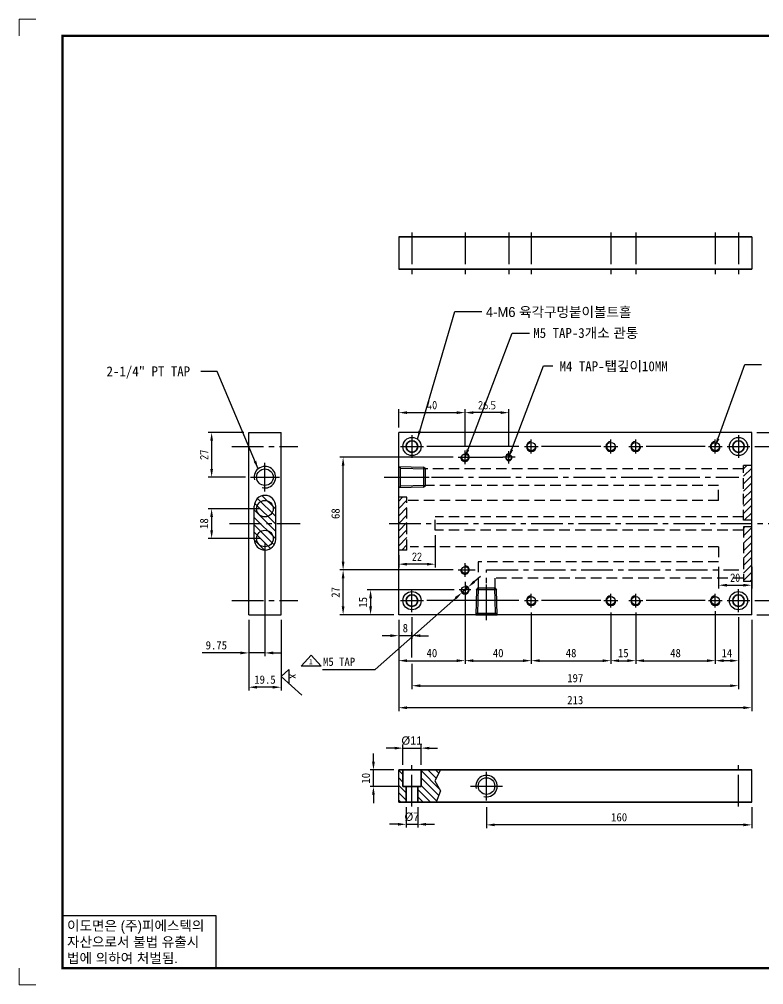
# Model space of a CAD drawing. Header units: millimetres. Extents: x 24815 to 36799, y -9299 to 5469.
# Drawn here: x 25903 to 26352, y -3979 to -3396 of the extents above; entities that cross this region are included whole.
import ezdxf
from ezdxf.enums import TextEntityAlignment as Align

# ---------------------------------------------------------------- set-up
doc = ezdxf.new("R2010")
doc.units = ezdxf.units.MM
for name, pattern in [('CENTER', [50.8, 31.75, -6.35, 6.35, -6.35]), ('CENTER2', [28.575, 19.05, -3.175, 3.175, -3.175]), ('CENTERX2', [101.6, 63.5, -12.7, 12.7, -12.7]), ('HIDDENX2', [19.05, 12.7, -6.35])]:
    doc.linetypes.add(name, pattern=pattern)
for name, color, linetype in [('CENTER', 1, 'CENTER'), ('CL', 1, 'CENTER'), ('FL', 3, 'Continuous'), ('FORMAT-1', 7, 'Continuous')]:
    doc.layers.add(name, color=color, linetype=linetype)
doc.styles.add('h1', font='')
doc.styles.add('HAN', font='')
doc.styles.get("Standard").update_dxf_attribs({"font": 'ISOCP.SHX', "bigfont": 'WHGTXT.SHX'})
doc.styles.get('h1').set_extended_font_data('New Gulim')
doc.styles.get('HAN').set_extended_font_data('GulimChe')
doc.dimstyles.new('PSTEK-2', dxfattribs={"dimtxt": 5, "dimasz": 5, "dimexe": 2, "dimexo": 3, "dimgap": 2, "dimtad": 1, "dimtoh": 1, "dimrnd": 0.05, "dimdsep": 46, "dimtxsty": 'Standard', "dimcen": 0, "dimclrt": 3, "dimadec": 1, "dimazin": 2, "dimtfac": 1, "dimtmove": 0, "dimatfit": 3, "dimfxl": 0, "dimtolj": 1, "dimtzin": 0, "dimarcsym": 0})

# ---------------------------------------------------------------- blocks, each defined once
blk = doc.blocks.new('t3')
for p, q in [((0, 15.88), (46.25, 15.88)), ((0, 15.88), (0, 0)), ((46.25, 15.88), (46.25, 0)), ((0, 0), (46.25, 0))]:
    blk.add_line(p, q)
at = {"color": 1, "style": 'h1'}
for s, p in [('이도면은 (주)피에스텍의', (1.4, 11.29)), ('자산으로서 불법 유출시', (1.4, 6.41)), ('법에 의하여 처벌됨.', (1.4, 1.52))]:
    blk.add_text(s, height=3, dxfattribs=at).set_placement(p)
blk = doc.blocks.new('format-3')
at = {"color": 3, "lineweight": 9}
for p, q in [((0, 286.3), (0, 291.3)), ((5, 291.3), (0, 291.3)), ((0, 5), (0, 0)), ((5, 0), (0, 0))]:
    blk.add_line(p, q, dxfattribs=at)
at = {"layer": 'FORMAT-1', "const_width": 0.7}
blk.add_lwpolyline([(13, 5), (13, 286.3), (414.5, 286.3), (414.5, 5)], close=True, dxfattribs=at)
blk.add_blockref('t3', (13, 5))
at = {"style": 'HAN'}
for tag, height, p in [('MODEL-NAME', 3, (386.1, 31.53)), ('SCALE', 2.7, (320.81, 26.29)), ('PART-NAME', 3, (386.1, 26.29)), ('DRA-BY', 3, (260.72, 19.44)), ('CH-BY', 3, (277.21, 19.44)), ('APP-BY', 3, (293.7, 19.44)), ('PART-NO', 3, (386.1, 21.01)), ('CH-DATE', 2.5, (277.21, 7.47)), ('관련업체', 3, (333.52, 9.26)), ('DRA-DATE', 2.5, (260.72, 7.47)), ('APP-DATE', 2.5, (293.7, 7.47))]:
    blk.add_attdef(tag, text='', height=height, dxfattribs=at).set_placement(p, align=Align.MIDDLE_CENTER)
blk = doc.blocks.new('345HB45B656')
for p, q in [((10356.66, 3606.27), (10371.66, 3606.77)), ((10370.66, 3606.71), (10370.66, 3593.84)), ((10371.66, 3606.77), (10371.66, 3593.77)), ((10356.66, 3606.27), (10355.44, 3605.24)), ((10355.44, 3605.24), (10355.44, 3595.27)), ((10356.66, 3594.27), (10356.66, 3606.27)), ((10355.44, 3595.27), (10356.66, 3594.27)), ((10371.66, 3593.77), (10356.66, 3594.27))]:
    blk.add_line(p, q)
at = {"color": 3}
for p, q in [((10371.66, 3606.77), (10370.66, 3605.71)), ((10355.44, 3605.24), (10370.66, 3605.71)), ((10370.66, 3594.84), (10355.44, 3595.31)), ((10370.66, 3594.84), (10371.66, 3593.77))]:
    blk.add_line(p, q, dxfattribs=at)
at = {"color": 1, "linetype": 'CENTER', "ltscale": 3}
blk.add_line((10374.84, 3600.27), (10353.37, 3600.27), dxfattribs=at)
blk = doc.blocks.new('*D638')
at = {"color": 0, "lineweight": -2}
for p, q in [((26136.1, -3871.68), (26136.1, -3883.99)), ((26143.1, -3871.68), (26143.1, -3883.99)), ((26131.1, -3881.99), (26126.1, -3881.99)), ((26136.1, -3881.99), (26143.1, -3881.99)), ((26148.1, -3881.99), (26153.1, -3881.99))]:
    blk.add_line(p, q, dxfattribs=at)
at = {"color": 0}
for points in [[(26131.1, -3881.15), (26131.1, -3882.82), (26136.1, -3881.99)], [(26148.1, -3881.15), (26148.1, -3882.82), (26143.1, -3881.99)]]:
    blk.add_solid(points, dxfattribs=at)
at = {"layer": 'Defpoints', "color": 0}
for p in [(26136.1, -3868.68), (26143.1, -3868.68), (26143.1, -3881.99)]:
    blk.add_point(p, dxfattribs=at)
at = {"color": 3, "insert": (26139.6, -3877.49), "char_height": 5, "attachment_point": 5, "style": 'HAN'}
blk.add_mtext('\\A1;{\\f??|b0|i0|c0|p49;%%C7}', dxfattribs=at)
blk = doc.blocks.new('*D665')
at = {"color": 0, "lineweight": -2}
for p, q in [((26116.36, -3844.18), (26116.36, -3839.18)), ((26128.59, -3849.18), (26114.36, -3849.18)), ((26116.36, -3859.18), (26116.36, -3849.18)), ((26131.11, -3859.18), (26114.36, -3859.18)), ((26116.36, -3864.18), (26116.36, -3869.18))]:
    blk.add_line(p, q, dxfattribs=at)
at = {"color": 0}
for points in [[(26115.52, -3844.18), (26117.19, -3844.18), (26116.36, -3849.18)], [(26115.52, -3864.18), (26117.19, -3864.18), (26116.36, -3859.18)]]:
    blk.add_solid(points, dxfattribs=at)
at = {"layer": 'Defpoints', "color": 0}
for p in [(26116.36, -3849.18), (26131.59, -3849.18), (26134.11, -3859.18)]:
    blk.add_point(p, dxfattribs=at)
at = {"color": 3, "insert": (26111.79, -3854.18), "char_height": 5, "attachment_point": 5, "rotation": 90, "style": 'HAN'}
blk.add_mtext('\\A1;10', dxfattribs=at)
blk = doc.blocks.new('*D639')
at = {"color": 0, "lineweight": -2}
for p, q in [((26129.1, -3836.02), (26124.1, -3836.02)), ((26134.1, -3846.18), (26134.1, -3834.02)), ((26134.1, -3836.02), (26145.1, -3836.02)), ((26145.1, -3846.18), (26145.1, -3834.02)), ((26150.1, -3836.02), (26155.1, -3836.02))]:
    blk.add_line(p, q, dxfattribs=at)
at = {"color": 0}
for points in [[(26129.1, -3835.18), (26129.1, -3836.85), (26134.1, -3836.02)], [(26150.1, -3835.18), (26150.1, -3836.85), (26145.1, -3836.02)]]:
    blk.add_solid(points, dxfattribs=at)
at = {"layer": 'Defpoints', "color": 0}
for p in [(26145.1, -3836.02), (26134.1, -3849.18), (26145.1, -3849.18)]:
    blk.add_point(p, dxfattribs=at)
at = {"color": 3, "insert": (26139.6, -3831.52), "char_height": 5, "attachment_point": 5, "style": 'HAN'}
blk.add_mtext('\\A1;{\\f??|b0|i0|c0|p49;%%C11}', dxfattribs=at)
blk = doc.blocks.new('*D666')
at = {"color": 0, "lineweight": -2}
for p, q in [((26184.59, -3871.68), (26184.59, -3884.32)), ((26344.59, -3871.68), (26344.59, -3884.32)), ((26339.59, -3882.32), (26189.59, -3882.32))]:
    blk.add_line(p, q, dxfattribs=at)
at = {"color": 0}
for points in [[(26189.59, -3881.48), (26189.59, -3883.15), (26184.59, -3882.32)], [(26339.59, -3881.48), (26339.59, -3883.15), (26344.59, -3882.32)]]:
    blk.add_solid(points, dxfattribs=at)
at = {"layer": 'Defpoints', "color": 0}
for p in [(26184.59, -3868.68), (26344.59, -3868.68), (26184.59, -3882.32)]:
    blk.add_point(p, dxfattribs=at)
at = {"color": 3, "insert": (26264.59, -3877.75), "char_height": 5, "attachment_point": 5, "style": 'HAN'}
blk.add_mtext('\\A1;160', dxfattribs=at)
blk = doc.blocks.new('*D640')
at = {"color": 0, "lineweight": -2}
for p, q in [((26171.61, -3747.7), (26171.61, -3785.23)), ((26211.6, -3754.2), (26211.6, -3785.23)), ((26176.61, -3783.23), (26206.6, -3783.23))]:
    blk.add_line(p, q, dxfattribs=at)
at = {"color": 0}
for points in [[(26176.61, -3782.4), (26176.61, -3784.07), (26171.61, -3783.23)], [(26206.6, -3782.4), (26206.6, -3784.07), (26211.6, -3783.23)]]:
    blk.add_solid(points, dxfattribs=at)
at = {"layer": 'Defpoints', "color": 0}
for p in [(26171.61, -3744.7), (26211.6, -3751.2), (26211.6, -3783.23)]:
    blk.add_point(p, dxfattribs=at)
at = {"color": 3, "insert": (26191.61, -3778.67), "char_height": 5, "attachment_point": 5, "style": 'HAN'}
blk.add_mtext('\\A1;40', dxfattribs=at)
blk = doc.blocks.new('*D641')
at = {"color": 0, "lineweight": -2}
for p, q in [((26131.6, -3758.51), (26131.6, -3813.62)), ((26344.6, -3758.51), (26344.6, -3813.62)), ((26339.6, -3811.62), (26136.6, -3811.62))]:
    blk.add_line(p, q, dxfattribs=at)
at = {"color": 0}
for points in [[(26136.6, -3810.78), (26136.6, -3812.45), (26131.6, -3811.62)], [(26339.6, -3810.78), (26339.6, -3812.45), (26344.6, -3811.62)]]:
    blk.add_solid(points, dxfattribs=at)
at = {"layer": 'Defpoints', "color": 0}
for p in [(26131.6, -3755.51), (26344.6, -3755.51), (26131.6, -3811.62)]:
    blk.add_point(p, dxfattribs=at)
at = {"color": 3, "insert": (26238.11, -3807.05), "char_height": 5, "attachment_point": 5, "style": 'HAN'}
blk.add_mtext('\\A1;213', dxfattribs=at)
blk = doc.blocks.new('*D642')
at = {"color": 0, "lineweight": -2}
for p, q in [((26171.61, -3735.7), (26171.61, -3785.23)), ((26131.6, -3758.51), (26131.6, -3785.23)), ((26136.6, -3783.23), (26166.61, -3783.23))]:
    blk.add_line(p, q, dxfattribs=at)
at = {"color": 0}
for points in [[(26136.6, -3782.4), (26136.6, -3784.07), (26131.6, -3783.23)], [(26166.61, -3782.4), (26166.61, -3784.07), (26171.61, -3783.23)]]:
    blk.add_solid(points, dxfattribs=at)
at = {"layer": 'Defpoints', "color": 0}
for p in [(26171.61, -3732.7), (26131.6, -3755.51), (26171.61, -3783.23)]:
    blk.add_point(p, dxfattribs=at)
at = {"color": 3, "insert": (26151.61, -3778.67), "char_height": 5, "attachment_point": 5, "style": 'HAN'}
blk.add_mtext('\\A1;40', dxfattribs=at)
blk = doc.blocks.new('*D643')
at = {"color": 0, "lineweight": -2}
for p, q in [((26139.6, -3756.88), (26139.6, -3770.14)), ((26131.6, -3758.51), (26131.6, -3770.14)), ((26126.6, -3768.14), (26121.6, -3768.14)), ((26139.6, -3768.14), (26131.6, -3768.14)), ((26144.6, -3768.14), (26149.6, -3768.14))]:
    blk.add_line(p, q, dxfattribs=at)
at = {"color": 0}
for points in [[(26126.6, -3767.31), (26126.6, -3768.98), (26131.6, -3768.14)], [(26144.6, -3767.31), (26144.6, -3768.98), (26139.6, -3768.14)]]:
    blk.add_solid(points, dxfattribs=at)
at = {"layer": 'Defpoints', "color": 0}
for p in [(26131.6, -3755.51), (26139.6, -3753.88), (26131.6, -3768.14)]:
    blk.add_point(p, dxfattribs=at)
at = {"color": 3, "insert": (26135.6, -3763.59), "char_height": 5, "attachment_point": 5, "style": 'HAN'}
blk.add_mtext('\\A1;8', dxfattribs=at)
blk = doc.blocks.new('*D644')
at = {"color": 0, "lineweight": -2}
for p, q in [((26259.6, -3754.2), (26259.6, -3785.23)), ((26274.6, -3754.2), (26274.6, -3785.23)), ((26264.6, -3783.23), (26269.6, -3783.23))]:
    blk.add_line(p, q, dxfattribs=at)
at = {"color": 0}
for points in [[(26264.6, -3782.4), (26264.6, -3784.07), (26259.6, -3783.23)], [(26269.6, -3782.4), (26269.6, -3784.07), (26274.6, -3783.23)]]:
    blk.add_solid(points, dxfattribs=at)
at = {"layer": 'Defpoints', "color": 0}
for p in [(26259.6, -3751.2), (26274.6, -3751.2), (26274.6, -3783.23)]:
    blk.add_point(p, dxfattribs=at)
at = {"color": 3, "insert": (26267.1, -3778.67), "char_height": 5, "attachment_point": 5, "style": 'HAN'}
blk.add_mtext('\\A1;15', dxfattribs=at)
blk = doc.blocks.new('*D645')
at = {"color": 0, "lineweight": -2}
for p, q in [((26274.6, -3754.2), (26274.6, -3785.23)), ((26322.6, -3753.26), (26322.6, -3785.23)), ((26279.6, -3783.23), (26317.6, -3783.23))]:
    blk.add_line(p, q, dxfattribs=at)
at = {"color": 0}
for points in [[(26279.6, -3782.4), (26279.6, -3784.07), (26274.6, -3783.23)], [(26317.6, -3782.4), (26317.6, -3784.07), (26322.6, -3783.23)]]:
    blk.add_solid(points, dxfattribs=at)
at = {"layer": 'Defpoints', "color": 0}
for p in [(26274.6, -3751.2), (26322.6, -3750.26), (26322.6, -3783.23)]:
    blk.add_point(p, dxfattribs=at)
at = {"color": 3, "insert": (26298.6, -3778.67), "char_height": 5, "attachment_point": 5, "style": 'HAN'}
blk.add_mtext('\\A1;48', dxfattribs=at)
blk = doc.blocks.new('*D646')
at = {"color": 0, "lineweight": -2}
for p, q in [((26211.6, -3754.2), (26211.6, -3785.23)), ((26259.6, -3754.2), (26259.6, -3785.23)), ((26216.6, -3783.23), (26254.6, -3783.23))]:
    blk.add_line(p, q, dxfattribs=at)
at = {"color": 0}
for points in [[(26216.6, -3782.4), (26216.6, -3784.07), (26211.6, -3783.23)], [(26254.6, -3782.4), (26254.6, -3784.07), (26259.6, -3783.23)]]:
    blk.add_solid(points, dxfattribs=at)
at = {"layer": 'Defpoints', "color": 0}
for p in [(26211.6, -3751.2), (26259.6, -3751.2), (26259.6, -3783.23)]:
    blk.add_point(p, dxfattribs=at)
at = {"color": 3, "insert": (26235.6, -3778.67), "char_height": 5, "attachment_point": 5, "style": 'HAN'}
blk.add_mtext('\\A1;48', dxfattribs=at)
blk = doc.blocks.new('*D647')
at = {"color": 0, "lineweight": -2}
for p, q in [((26322.6, -3753.26), (26322.6, -3785.23)), ((26336.6, -3756.88), (26336.6, -3785.23)), ((26331.6, -3783.23), (26327.6, -3783.23))]:
    blk.add_line(p, q, dxfattribs=at)
at = {"color": 0}
for points in [[(26327.6, -3782.4), (26327.6, -3784.07), (26322.6, -3783.23)], [(26331.6, -3782.4), (26331.6, -3784.07), (26336.6, -3783.23)]]:
    blk.add_solid(points, dxfattribs=at)
at = {"layer": 'Defpoints', "color": 0}
for p in [(26322.6, -3750.26), (26336.6, -3753.88), (26322.6, -3783.23)]:
    blk.add_point(p, dxfattribs=at)
at = {"color": 3, "insert": (26329.6, -3778.67), "char_height": 5, "attachment_point": 5, "style": 'HAN'}
blk.add_mtext('\\A1;14', dxfattribs=at)
blk = doc.blocks.new('*D667')
at = {"color": 0, "lineweight": -2}
for p, q in [((26164.42, -3728.51), (26096.05, -3728.51)), ((26098.05, -3750.51), (26098.05, -3733.51)), ((26128.6, -3755.51), (26096.05, -3755.51))]:
    blk.add_line(p, q, dxfattribs=at)
at = {"color": 0}
for points in [[(26097.22, -3733.51), (26098.88, -3733.51), (26098.05, -3728.51)], [(26097.22, -3750.51), (26098.88, -3750.51), (26098.05, -3755.51)]]:
    blk.add_solid(points, dxfattribs=at)
at = {"layer": 'Defpoints', "color": 0}
for p in [(26098.05, -3728.51), (26167.42, -3728.51), (26131.6, -3755.51)]:
    blk.add_point(p, dxfattribs=at)
at = {"color": 3, "insert": (26093.49, -3742.01), "char_height": 5, "attachment_point": 5, "rotation": 90, "style": 'HAN'}
blk.add_mtext('\\A1;27', dxfattribs=at)
blk = doc.blocks.new('*D668')
at = {"color": 0, "lineweight": -2}
for p, q in [((26164.42, -3660.51), (26096.06, -3660.51)), ((26098.06, -3723.51), (26098.06, -3665.51)), ((26164.42, -3728.51), (26096.06, -3728.51))]:
    blk.add_line(p, q, dxfattribs=at)
at = {"color": 0}
for points in [[(26097.22, -3665.51), (26098.89, -3665.51), (26098.06, -3660.51)], [(26097.22, -3723.51), (26098.89, -3723.51), (26098.06, -3728.51)]]:
    blk.add_solid(points, dxfattribs=at)
at = {"layer": 'Defpoints', "color": 0}
for p in [(26098.06, -3660.51), (26167.42, -3660.51), (26167.42, -3728.51)]:
    blk.add_point(p, dxfattribs=at)
at = {"color": 3, "insert": (26093.5, -3694.51), "char_height": 5, "attachment_point": 5, "rotation": 90, "style": 'HAN'}
blk.add_mtext('\\A1;68', dxfattribs=at)
blk = doc.blocks.new('*D648')
at = {"color": 0, "lineweight": -2}
for p, q in [((26346.47, -3654.01), (26369.39, -3654.01)), ((26367.39, -3742.01), (26367.39, -3659.01)), ((26346.47, -3747.01), (26369.39, -3747.01))]:
    blk.add_line(p, q, dxfattribs=at)
at = {"color": 0}
for points in [[(26366.56, -3659.01), (26368.23, -3659.01), (26367.39, -3654.01)], [(26366.56, -3742.01), (26368.23, -3742.01), (26367.39, -3747.01)]]:
    blk.add_solid(points, dxfattribs=at)
at = {"layer": 'Defpoints', "color": 0}
for p in [(26343.47, -3654.01), (26367.39, -3654.01), (26343.47, -3747.01)]:
    blk.add_point(p, dxfattribs=at)
at = {"color": 3, "insert": (26362.84, -3700.51), "char_height": 5, "attachment_point": 5, "rotation": 90, "style": 'HAN'}
blk.add_mtext('\\A1;93', dxfattribs=at)
blk = doc.blocks.new('*D649')
at = {"color": 0, "lineweight": -2}
for p, q in [((26347.6, -3645.51), (26385.36, -3645.51)), ((26383.36, -3750.51), (26383.36, -3650.51)), ((26347.6, -3755.51), (26385.36, -3755.51))]:
    blk.add_line(p, q, dxfattribs=at)
at = {"color": 0}
for points in [[(26382.52, -3650.51), (26384.19, -3650.51), (26383.36, -3645.51)], [(26382.52, -3750.51), (26384.19, -3750.51), (26383.36, -3755.51)]]:
    blk.add_solid(points, dxfattribs=at)
at = {"layer": 'Defpoints', "color": 0}
for p in [(26344.6, -3645.51), (26383.36, -3645.51), (26344.6, -3755.51)]:
    blk.add_point(p, dxfattribs=at)
at = {"color": 3, "insert": (26378.79, -3700.51), "char_height": 5, "attachment_point": 5, "rotation": 90, "style": 'HAN'}
blk.add_mtext('\\A1;110', dxfattribs=at)
blk = doc.blocks.new('*D650')
at = {"color": 0, "lineweight": -2}
for p, q in [((26047.9, -3691.51), (26016.73, -3691.51)), ((26018.73, -3696.51), (26018.73, -3704.51)), ((26047.9, -3709.51), (26016.73, -3709.51))]:
    blk.add_line(p, q, dxfattribs=at)
at = {"color": 0}
for points in [[(26017.9, -3696.51), (26019.56, -3696.51), (26018.73, -3691.51)], [(26017.9, -3704.51), (26019.56, -3704.51), (26018.73, -3709.51)]]:
    blk.add_solid(points, dxfattribs=at)
at = {"layer": 'Defpoints', "color": 0}
for p in [(26050.9, -3691.51), (26018.73, -3709.51), (26050.9, -3709.51)]:
    blk.add_point(p, dxfattribs=at)
at = {"color": 3, "insert": (26014.16, -3700.51), "char_height": 5, "attachment_point": 5, "rotation": 90, "style": 'HAN'}
blk.add_mtext('\\A1;18', dxfattribs=at)
blk = doc.blocks.new('*D651')
at = {"color": 0, "lineweight": -2}
for p, q in [((26041.15, -3758.51), (26041.15, -3801.25)), ((26060.65, -3758.51), (26060.65, -3801.25)), ((26055.65, -3799.25), (26046.15, -3799.25))]:
    blk.add_line(p, q, dxfattribs=at)
at = {"color": 0}
for points in [[(26046.15, -3798.42), (26046.15, -3800.09), (26041.15, -3799.25)], [(26055.65, -3798.42), (26055.65, -3800.09), (26060.65, -3799.25)]]:
    blk.add_solid(points, dxfattribs=at)
at = {"layer": 'Defpoints', "color": 0}
for p in [(26041.15, -3755.51), (26060.65, -3755.51), (26041.15, -3799.25)]:
    blk.add_point(p, dxfattribs=at)
at = {"color": 3, "insert": (26050.9, -3794.69), "char_height": 5, "attachment_point": 5, "style": 'HAN'}
blk.add_mtext('\\A1;19.5', dxfattribs=at)
blk = doc.blocks.new('*D652')
at = {"color": 0, "lineweight": -2}
for p, q in [((26050.9, -3712.51), (26050.9, -3780.55)), ((26041.15, -3758.51), (26041.15, -3780.55)), ((26036.15, -3778.55), (26012.99, -3778.55)), ((26050.9, -3778.55), (26041.15, -3778.55)), ((26055.9, -3778.55), (26060.9, -3778.55))]:
    blk.add_line(p, q, dxfattribs=at)
at = {"color": 0}
for points in [[(26036.15, -3777.72), (26036.15, -3779.38), (26041.15, -3778.55)], [(26055.9, -3777.72), (26055.9, -3779.38), (26050.9, -3778.55)]]:
    blk.add_solid(points, dxfattribs=at)
at = {"layer": 'Defpoints', "color": 0}
for p in [(26050.9, -3709.51), (26041.15, -3755.51), (26041.15, -3778.55)]:
    blk.add_point(p, dxfattribs=at)
at = {"color": 3, "insert": (26021.57, -3773.99), "char_height": 5, "attachment_point": 5, "style": 'HAN'}
blk.add_mtext('\\A1;9.75', dxfattribs=at)
blk = doc.blocks.new('*D669')
at = {"color": 0, "lineweight": -2}
for p, q in [((26038.15, -3645.51), (26016.73, -3645.51)), ((26018.73, -3650.51), (26018.73, -3667.51)), ((26039.2, -3672.51), (26016.73, -3672.51))]:
    blk.add_line(p, q, dxfattribs=at)
at = {"color": 0}
for points in [[(26017.9, -3650.51), (26019.56, -3650.51), (26018.73, -3645.51)], [(26017.9, -3667.51), (26019.56, -3667.51), (26018.73, -3672.51)]]:
    blk.add_solid(points, dxfattribs=at)
at = {"layer": 'Defpoints', "color": 0}
for p in [(26041.15, -3645.51), (26018.73, -3672.51), (26042.2, -3672.51)]:
    blk.add_point(p, dxfattribs=at)
at = {"color": 3, "insert": (26014.23, -3659.01), "char_height": 5, "attachment_point": 5, "rotation": 90}
blk.add_mtext('\\A1;27', dxfattribs=at)
blk = doc.blocks.new('*D670')
at = {"color": 0, "lineweight": -2}
for p, q in [((26131.6, -3642.51), (26131.6, -3631.54)), ((26136.6, -3633.54), (26166.61, -3633.54)), ((26171.61, -3653.32), (26171.61, -3631.54))]:
    blk.add_line(p, q, dxfattribs=at)
at = {"color": 0}
for points in [[(26136.6, -3632.71), (26136.6, -3634.38), (26131.6, -3633.54)], [(26166.61, -3632.71), (26166.61, -3634.38), (26171.61, -3633.54)]]:
    blk.add_solid(points, dxfattribs=at)
at = {"layer": 'Defpoints', "color": 0}
for p in [(26171.61, -3633.54), (26131.6, -3645.51), (26171.61, -3656.32)]:
    blk.add_point(p, dxfattribs=at)
at = {"color": 3, "insert": (26151.61, -3629.04), "char_height": 5, "attachment_point": 5}
blk.add_mtext('\\A1;40', dxfattribs=at)
blk = doc.blocks.new('*D671')
at = {"color": 0, "lineweight": -2}
for p, q in [((26153.6, -3707.51), (26153.6, -3727)), ((26131.6, -3719.51), (26131.6, -3727)), ((26148.6, -3725), (26136.6, -3725))]:
    blk.add_line(p, q, dxfattribs=at)
at = {"color": 0}
for points in [[(26136.6, -3724.17), (26136.6, -3725.84), (26131.6, -3725)], [(26148.6, -3724.17), (26148.6, -3725.84), (26153.6, -3725)]]:
    blk.add_solid(points, dxfattribs=at)
at = {"layer": 'Defpoints', "color": 0}
for p in [(26153.6, -3704.51), (26131.6, -3716.51), (26131.6, -3725)]:
    blk.add_point(p, dxfattribs=at)
at = {"color": 3, "insert": (26142.6, -3720.5), "char_height": 5, "attachment_point": 5}
blk.add_mtext('\\A1;22', dxfattribs=at)
blk = doc.blocks.new('*D672')
at = {"color": 0, "lineweight": -2}
for p, q in [((26324.6, -3726.51), (26324.6, -3739.69)), ((26344.6, -3726.51), (26344.6, -3739.69)), ((26329.6, -3737.69), (26339.6, -3737.69))]:
    blk.add_line(p, q, dxfattribs=at)
at = {"color": 0}
for points in [[(26329.6, -3736.86), (26329.6, -3738.52), (26324.6, -3737.69)], [(26339.6, -3736.86), (26339.6, -3738.52), (26344.6, -3737.69)]]:
    blk.add_solid(points, dxfattribs=at)
at = {"layer": 'Defpoints', "color": 0}
for p in [(26324.6, -3723.51), (26344.6, -3723.51), (26344.6, -3737.69)]:
    blk.add_point(p, dxfattribs=at)
at = {"color": 3, "insert": (26334.6, -3733.19), "char_height": 5, "attachment_point": 5}
blk.add_mtext('\\A1;20', dxfattribs=at)
blk = doc.blocks.new('*D662')
at = {"color": 0, "lineweight": -2}
for p, q in [((26165.11, -3740.51), (26112.63, -3740.51)), ((26114.63, -3745.51), (26114.63, -3750.51)), ((26128.6, -3755.51), (26112.63, -3755.51))]:
    blk.add_line(p, q, dxfattribs=at)
at = {"color": 0}
for points in [[(26113.8, -3745.51), (26115.46, -3745.51), (26114.63, -3740.51)], [(26113.8, -3750.51), (26115.46, -3750.51), (26114.63, -3755.51)]]:
    blk.add_solid(points, dxfattribs=at)
at = {"layer": 'Defpoints', "color": 0}
for p in [(26168.11, -3740.51), (26114.63, -3755.51), (26131.6, -3755.51)]:
    blk.add_point(p, dxfattribs=at)
at = {"color": 3, "insert": (26110.06, -3748.01), "char_height": 5, "attachment_point": 5, "rotation": 90, "style": 'HAN'}
blk.add_mtext('\\A1;15', dxfattribs=at)
blk = doc.blocks.new('*D663')
at = {"color": 0, "lineweight": -2}
for p, q in [((26171.61, -3653.32), (26171.61, -3631.54)), ((26193.1, -3633.54), (26176.61, -3633.54)), ((26198.1, -3653.85), (26198.1, -3631.54))]:
    blk.add_line(p, q, dxfattribs=at)
at = {"color": 0}
for points in [[(26176.61, -3632.71), (26176.61, -3634.38), (26171.61, -3633.54)], [(26193.1, -3632.71), (26193.1, -3634.38), (26198.1, -3633.54)]]:
    blk.add_solid(points, dxfattribs=at)
at = {"layer": 'Defpoints', "color": 0}
for p in [(26171.61, -3633.54), (26171.61, -3656.32), (26198.1, -3656.85)]:
    blk.add_point(p, dxfattribs=at)
at = {"color": 3, "insert": (26184.86, -3629.04), "char_height": 5, "attachment_point": 5}
blk.add_mtext('\\A1;26.5', dxfattribs=at)
blk = doc.blocks.new('*D664')
at = {"color": 0, "lineweight": -2}
for p, q in [((26177.22, -3735.54), (26180.96, -3732.22)), ((26173.48, -3738.85), (26169.74, -3742.17)), ((26117.45, -3788.48), (26165.99, -3745.48)), ((26085.65, -3788.48), (26117.45, -3788.48))]:
    blk.add_line(p, q, dxfattribs=at)
at = {"color": 0}
for points in [[(26176.67, -3734.91), (26177.77, -3736.16), (26173.48, -3738.85)], [(26165.44, -3744.86), (26166.54, -3746.11), (26169.74, -3742.17)]]:
    blk.add_solid(points, dxfattribs=at)
at = {"layer": 'Defpoints', "color": 0}
for p in [(26173.48, -3738.85), (26169.74, -3742.17)]:
    blk.add_point(p, dxfattribs=at)
at = {"color": 3, "insert": (26095.62, -3783.91), "char_height": 5, "attachment_point": 5, "style": 'HAN'}
blk.add_mtext('\\A1;M5 TAP', dxfattribs=at)

msp = doc.modelspace()

# ---------------------------------------------------------------- hatches: boundary and pattern name
h = msp.add_hatch()
h.set_pattern_fill('ANSI31', color=256, style=0)
h.set_pattern_definition([(225, (35594.2993, -609.1574), (2.245064, -2.245064), [])])
h.paths.add_polyline_path([(26344.589, -3735.51), (26339.589, -3735.51), (26339.589, -3702.51), (26344.589, -3702.51)])
h.paths.add_polyline_path([(26339.589, -3665.51), (26344.589, -3665.51), (26344.589, -3698.51), (26339.589, -3698.51)])
h.paths.add_polyline_path([(26131.604, -3700.51), (26136.604, -3700.51), (26136.604, -3716.51), (26131.604, -3716.51)])
h.paths.add_polyline_path([(26136.604, -3700.51), (26131.604, -3700.51), (26131.604, -3684.51), (26136.604, -3684.51)])
h = msp.add_hatch()
h.set_pattern_fill('ANSI31', color=256, style=0)
h.set_pattern_definition([(315, (16392.1964, -609.1574), (-2.245064, -2.245064), [])])
h.paths.add_polyline_path([(26057.396, -3700.51), (26057.396, -3710.01, -1), (26044.396, -3710.01), (26044.396, -3700.51)])
h.paths.add_polyline_path([(26045.896, -3709.51, 1), (26055.896, -3709.51, 1)], flags=0)
h.paths.add_polyline_path([(26045.896, -3709.51, -1), (26055.896, -3709.51, -1)], flags=16)
h.paths.add_polyline_path([(26044.396, -3700.51), (26044.396, -3690.01, -1), (26057.396, -3690.01), (26057.396, -3700.51)])
h.paths.add_polyline_path([(26055.896, -3691.51, 1), (26045.896, -3691.51, 1)], flags=0)
h.paths.add_polyline_path([(26045.896, -3691.51, -1), (26055.896, -3691.51, -1)], flags=16)
h = msp.add_hatch()
h.set_pattern_fill('ANSI31', color=256, style=0)
h.set_pattern_definition([(315, (27151.7444, -2085.7713), (-2.245064, -2.245064), [])])
h.paths.add_polyline_path([(26136.109, -3868.68), (26131.604, -3868.68), (26131.604, -3849.18), (26134.109, -3849.18), (26134.109, -3859.18), (26136.109, -3859.18)])
h.paths.add_polyline_path([(26156.857, -3861.812), (26154.165, -3868.68), (26143.109, -3868.68), (26143.109, -3859.18), (26145.109, -3859.18), (26145.109, -3849.18), (26156.857, -3849.18), (26153.309, -3855.82)])

# ---------------------------------------------------------------- linework, layer by layer
at = {"color": 1, "lineweight": 35}
for p, q in [((26344.589, -3527.449), (26131.604, -3527.449)), ((26344.589, -3546.949), (26131.604, -3546.949)), ((26344.589, -3849.18), (26131.604, -3849.18)), ((26134.109, -3859.18), (26134.109, -3849.18)), ((26145.109, -3859.18), (26145.109, -3849.18)), ((26145.109, -3859.18), (26134.109, -3859.18)), ((26136.109, -3868.68), (26136.109, -3859.18)), ((26143.109, -3868.68), (26143.109, -3859.18)), ((26344.589, -3868.68), (26131.604, -3868.68))]:
    msp.add_line(p, q, dxfattribs=at)
at = {"color": 1}
for p, q in [((26131.604, -3527.449), (26131.604, -3546.949)), ((26344.589, -3527.449), (26344.589, -3546.949)), ((26041.146, -3645.51), (26060.646, -3645.51)), ((26041.146, -3755.51), (26041.146, -3645.51)), ((26060.646, -3755.51), (26060.646, -3645.51)), ((26344.604, -3645.51), (26131.604, -3645.51)), ((26131.604, -3755.51), (26131.604, -3645.51)), ((26344.604, -3755.51), (26344.604, -3645.51)), ((26044.396, -3710.01), (26044.396, -3690.01)), ((26057.396, -3710.01), (26057.396, -3690.01)), ((26041.146, -3755.51), (26060.646, -3755.51)), ((26344.604, -3755.51), (26131.604, -3755.51)), ((26131.604, -3868.68), (26131.604, -3849.18)), ((26344.589, -3868.68), (26344.589, -3849.18))]:
    msp.add_line(p, q, dxfattribs=at)
at = {"color": 2, "linetype": 'CENTER2'}
for p, q in [((26139.609, -3524.888), (26139.609, -3549.889)), ((26171.607, -3524.888), (26171.607, -3549.889)), ((26198.104, -3524.888), (26198.104, -3549.889)), ((26211.604, -3524.888), (26211.604, -3549.889)), ((26259.604, -3524.888), (26259.604, -3549.889)), ((26274.604, -3524.888), (26274.604, -3549.889)), ((26322.602, -3524.888), (26322.602, -3549.889)), ((26336.589, -3524.888), (26336.589, -3549.889)), ((26031.012, -3654.01), (26070.781, -3654.01)), ((26122.852, -3672.51), (26336.723, -3672.51)), ((26184.6, -3728.51), (26336.723, -3728.51)), ((26184.6, -3758.69), (26184.6, -3728.51)), ((26031.012, -3747.01), (26070.781, -3747.01)), ((26139.609, -3871.242), (26139.609, -3846.24)), ((26336.589, -3871.242), (26336.589, -3846.24))]:
    msp.add_line(p, q, dxfattribs=at)
for p, q in [((26139.604, -3647.146), (26139.604, -3660.875)), ((26211.604, -3658.199), (26211.604, -3649.822)), ((26259.604, -3658.199), (26259.604, -3649.822)), ((26274.604, -3658.199), (26274.604, -3649.822)), ((26322.602, -3658.199), (26322.602, -3649.822)), ((26336.604, -3647.146), (26336.604, -3660.875)), ((26132.74, -3654.01), (26146.469, -3654.01)), ((26171.607, -3664.699), (26171.607, -3656.322)), ((26207.416, -3654.01), (26215.793, -3654.01)), ((26255.416, -3654.01), (26263.793, -3654.01)), ((26270.416, -3654.01), (26278.793, -3654.01)), ((26318.414, -3654.01), (26326.791, -3654.01)), ((26329.74, -3654.01), (26343.469, -3654.01)), ((26050.896, -3681.21), (26050.896, -3663.811)), ((26167.418, -3660.51), (26175.795, -3660.51)), ((26175.795, -3660.51), (26194.442, -3660.51)), ((26042.197, -3672.51), (26059.596, -3672.51)), ((26167.418, -3728.51), (26177.795, -3728.51)), ((26171.607, -3732.699), (26171.607, -3724.322)), ((26139.604, -3753.875), (26139.604, -3740.146)), ((26336.604, -3753.875), (26336.604, -3740.146)), ((26211.604, -3751.199), (26211.604, -3742.822)), ((26259.604, -3751.199), (26259.604, -3742.822)), ((26274.604, -3751.199), (26274.604, -3742.822)), ((26322.602, -3751.199), (26322.602, -3742.822)), ((26132.74, -3747.01), (26146.469, -3747.01)), ((26207.416, -3747.01), (26215.793, -3747.01)), ((26255.416, -3747.01), (26263.793, -3747.01)), ((26270.416, -3747.01), (26278.793, -3747.01)), ((26318.414, -3747.01), (26326.791, -3747.01)), ((26329.74, -3747.01), (26343.469, -3747.01)), ((26336.604, -3759.875), (26336.604, -3800.346)), ((26139.604, -3781.285), (26139.604, -3766.121)), ((26139.604, -3785.182), (26139.604, -3800.346)), ((26144.604, -3798.346), (26331.604, -3798.346)), ((26184.589, -3867.629), (26184.589, -3850.231)), ((26174.89, -3858.93), (26194.288, -3858.93))]:
    msp.add_line(p, q)
at = {"color": 1, "linetype": 'CENTERX2'}
msp.add_line((26139.604, -3648.258), (26139.604, -3659.763), dxfattribs=at)
at = {"linetype": 'HIDDENX2', "ltscale": 0.5}
for p, q in [((26339.604, -3667.51), (26147.822, -3667.51)), ((26344.604, -3665.51), (26339.604, -3665.51)), ((26339.604, -3698.51), (26339.604, -3665.51)), ((26324.604, -3677.51), (26147.778, -3677.51)), ((26324.604, -3686.51), (26324.604, -3677.51)), ((26136.604, -3684.51), (26131.604, -3684.51)), ((26136.604, -3716.51), (26136.604, -3684.51)), ((26324.604, -3686.51), (26136.604, -3686.51)), ((26339.604, -3696.51), (26153.604, -3696.51)), ((26153.604, -3704.51), (26153.604, -3696.51)), ((26344.604, -3698.51), (26339.604, -3698.51)), ((26339.604, -3704.51), (26153.604, -3704.51)), ((26344.604, -3702.51), (26339.604, -3702.51)), ((26339.604, -3702.51), (26339.604, -3735.51)), ((26136.604, -3716.51), (26131.604, -3716.51)), ((26324.604, -3714.51), (26138.604, -3714.51)), ((26324.604, -3714.51), (26324.604, -3723.51)), ((26324.604, -3723.51), (26179.6, -3723.51)), ((26179.6, -3723.51), (26179.6, -3739.337)), ((26339.604, -3733.51), (26189.6, -3733.51)), ((26189.6, -3733.51), (26189.6, -3739.293)), ((26344.604, -3735.51), (26339.604, -3735.51))]:
    msp.add_line(p, q, dxfattribs=at)
at = {"color": 1, "linetype": 'CENTER2'}
for p, q in [((26029.555, -3700.51), (26072.238, -3700.51)), ((26125.846, -3700.51), (26355.656, -3700.51))]:
    msp.add_line(p, q, dxfattribs=at)
at = {"color": 180}
for p, q in [((26078.84, -3779.903), (26072.826, -3786.455)), ((26078.84, -3779.903), (26084.854, -3786.455)), ((26084.854, -3786.455), (26072.826, -3786.455))]:
    msp.add_line(p, q, dxfattribs=at)
at = {"color": 3}
for p, q in [((26060.646, -3792.745), (26065.308, -3788.641)), ((26065.308, -3788.641), (26065.308, -3796.972)), ((26060.646, -3792.745), (26073.056, -3803.997))]:
    msp.add_line(p, q, dxfattribs=at)
at = {"linetype": 'CENTERX2', "ltscale": 5}
for points in [[(26204.079, -3654.01), (26148.488, -3654.01)], [(26253.508, -3654.01), (26217.83, -3654.01)], [(26316.506, -3654.01), (26280.83, -3654.01)], [(26204.074, -3747.01), (26148.488, -3747.01)], [(26253.508, -3747.01), (26217.83, -3747.01)], [(26316.506, -3747.01), (26280.83, -3747.01)]]:
    msp.add_lwpolyline(points, dxfattribs=at)
msp.add_lwpolyline([(26156.857, -3849.18), (26153.309, -3855.82), (26156.857, -3861.812), (26154.165, -3868.68)])
at = {"color": 1}
for centre, radius in [((26139.604, -3654.01), 5.5), ((26336.604, -3654.01), 5.5), ((26050.896, -3672.51), 5), ((26139.604, -3747.01), 5.5), ((26336.604, -3747.01), 5.5), ((26184.589, -3858.93), 5)]:
    msp.add_circle(centre, radius, dxfattribs=at)
at = {"color": 1, "lineweight": 35}
for centre in [(26139.604, -3654.01), (26336.604, -3654.01), (26139.604, -3747.01), (26336.604, -3747.01)]:
    msp.add_circle(centre, 3.5, dxfattribs=at)
at = {"color": 3}
for centre, radius in [((26211.604, -3654.01), 2.5), ((26259.604, -3654.01), 2.5), ((26274.604, -3654.01), 2.5), ((26322.602, -3654.01), 2.5), ((26171.607, -3660.51), 2), ((26198.104, -3660.51), 1.6), ((26050.896, -3691.51), 5), ((26050.896, -3709.51), 5), ((26171.607, -3728.51), 2), ((26211.604, -3747.01), 2.5), ((26259.604, -3747.01), 2.5), ((26274.604, -3747.01), 2.5), ((26322.602, -3747.01), 2.5)]:
    msp.add_circle(centre, radius, dxfattribs=at)
msp.add_circle((26171.607, -3740.51), 2.067)
for centre, radius, start, end in [((26211.604, -3654.01), 3, 90, 0), ((26259.604, -3654.01), 3, 90, 0), ((26274.604, -3654.01), 3, 90, 0), ((26322.602, -3654.01), 3, 90, 0), ((26198.104, -3660.51), 2, 90, 0), ((26050.896, -3672.51), 6.5, 254.752331, 193.245071), ((26211.604, -3747.01), 3, 90, 0), ((26259.604, -3747.01), 3, 90, 0), ((26274.604, -3747.01), 3, 90, 0), ((26322.602, -3747.01), 3, 90, 0), ((26184.589, -3858.93), 6.5, 254.752331, 193.245071)]:
    msp.add_arc(centre, radius, start, end)
at = {"color": 0}
for centre in [(26171.607, -3660.51), (26171.607, -3728.51)]:
    msp.add_arc(centre, 2.5, 170, 80, dxfattribs=at)
at = {"color": 1}
for centre, start, end in [((26050.896, -3690.01), 0, 180), ((26050.896, -3710.01), 180, 0)]:
    msp.add_arc(centre, 6.5, start, end, dxfattribs=at)
for points in [[(26144.604, -3797.513), (26144.604, -3799.18), (26139.604, -3798.346)], [(26331.604, -3797.513), (26331.604, -3799.18), (26336.604, -3798.346)]]:
    msp.add_solid(points)
at = {"layer": 'CENTER', "linetype": 'CENTER', "ltscale": 3}
for p, q in [((26198.104, -3664.173), (26198.104, -3656.848)), ((26201.767, -3660.51), (26194.442, -3660.51))]:
    msp.add_line(p, q, dxfattribs=at)
at = {"layer": 'CL'}
for p, q in [((26171.607, -3737.01), (26171.607, -3744.01)), ((26175.107, -3740.51), (26168.107, -3740.51))]:
    msp.add_line(p, q, dxfattribs=at)
at = {"layer": 'FL'}
msp.add_arc((26171.607, -3740.51), 2.5, 180, 90, dxfattribs=at)

# ---------------------------------------------------------------- block references
at = {"xscale": 2, "yscale": 2, "zscale": 2}
msp.add_blockref('format-3', (25902.7, -3978.773), dxfattribs=at)
at = {"rotation": 180}
msp.add_blockref('345HB45B656', (36503.261, -72.237), dxfattribs=at)
at = {"xscale": -1, "rotation": 90}
msp.add_blockref('345HB45B656', (29784.873, 6616.146), dxfattribs=at)

# ---------------------------------------------------------------- texts
at = {"color": 3, "style": 'HAN'}
msp.add_text('2-1/4" PT TAP', height=6, dxfattribs=at).set_placement((25955.332, -3611.63))
at = {"color": 2, "style": 'HAN'}
msp.add_text('1', height=3, dxfattribs=at).set_placement((26077.353, -3785.379))
at = {"color": 3, "style": 'HAN'}
msp.add_text('x', height=5, rotation=90, dxfattribs=at).set_placement((26069.512, -3794.277))
at = {"color": 3, "char_height": 6, "attachment_point": 1, "style": 'HAN'}
for s, insert, width in [('{\\fGulim|b0|i0|c129|p49;4-M6 육각구멍붙이볼트홀}', (26184.195, -3569.822), 114.08874), ('M5 TAP-3{\\fGulim|b0|i0|c129|p49;개소 관통}', (26212.794, -3582.439), 84.23072), ('M4 TAP-탭깊이10MM', (26228.649, -3602.533), 84.23072)]:
    msp.add_mtext(s, dxfattribs=dict(at, insert=insert, width=width))
at = {"color": 3, "insert": (26238.097, -3793.78), "char_height": 5, "attachment_point": 5, "style": 'HAN'}
msp.add_mtext('\\A1;197', dxfattribs=at)

# ---------------------------------------------------------------- dimensions: what is measured, and where the dimension line sits
for base, p1, p2, picture, middle in [((26171.607, -3633.545), (26131.604, -3645.51), (26171.607, -3656.322), '*D670', (26151.606, -3629.045)), ((26131.604, -3725.003), (26153.604, -3704.51), (26131.604, -3716.51), '*D671', (26142.604, -3720.502)), ((26344.604, -3737.69), (26324.604, -3723.51), (26344.604, -3723.51), '*D672', (26334.604, -3733.19))]:
    dim = msp.add_linear_dim(base=base, p1=p1, p2=p2, dimstyle='PSTEK-2')
    dim.commit()
    dim.dimension.update_dxf_attribs({"geometry": picture, "text_midpoint": middle})
dim = msp.add_linear_dim(base=(26171.607, -3633.545), p1=(26198.104, -3656.848), p2=(26171.607, -3656.322), dimstyle='PSTEK-2')
dim.commit()
dim.dimension.update_dxf_attribs({"geometry": '*D663', "text_midpoint": (26184.856, -3633.545), "dimtype": 160})
dim = msp.add_linear_dim(base=(26018.729, -3672.51), p1=(26041.146, -3645.51), p2=(26042.197, -3672.51), angle=90, dimstyle='PSTEK-2')
dim.commit()
dim.dimension.update_dxf_attribs({"geometry": '*D669', "text_midpoint": (26014.229, -3659.01)})
for base, p1, p2, angle, picture, middle in [((26383.358, -3645.51), (26344.604, -3755.51), (26344.604, -3645.51), 90, '*D649', (26383.358, -3700.51)), ((26367.392, -3654.01), (26343.469, -3747.01), (26343.469, -3654.01), 90, '*D648', (26367.392, -3700.51)), ((26098.057, -3660.51), (26167.418, -3728.51), (26167.418, -3660.51), 90, '*D668', (26098.057, -3694.51)), ((26098.05, -3728.51), (26131.604, -3755.51), (26167.418, -3728.51), 90, '*D667', (26098.05, -3742.01)), ((26131.604, -3811.615), (26344.604, -3755.51), (26131.604, -3755.51), 180, '*D641', (26238.112, -3811.615))]:
    dim = msp.add_linear_dim(base=base, p1=p1, p2=p2, angle=angle, dimstyle='PSTEK-2', override={"dimtxsty": 'HAN'})
    dim.commit()
    dim.dimension.update_dxf_attribs({"geometry": picture, "text_midpoint": middle, "dimtype": 160})
for base, p1, p2, picture, middle in [((26018.729, -3709.51), (26050.896, -3691.51), (26050.896, -3709.51), '*D650', (26014.163, -3700.51)), ((26114.629, -3755.51), (26168.107, -3740.51), (26131.604, -3755.51), '*D662', (26110.063, -3748.01)), ((26116.355, -3849.18), (26134.109, -3859.18), (26131.594, -3849.18), '*D665', (26111.789, -3854.18))]:
    dim = msp.add_linear_dim(base=base, p1=p1, p2=p2, angle=90, dimstyle='PSTEK-2', override={"dimtxsty": 'HAN'})
    dim.commit()
    dim.dimension.update_dxf_attribs({"geometry": picture, "text_midpoint": middle})
for base, p1, p2, picture, middle in [((26041.146, -3778.549), (26050.896, -3709.51), (26041.146, -3755.51), '*D652', (26021.567, -3778.549)), ((26184.589, -3882.317), (26344.589, -3868.68), (26184.589, -3868.68), '*D666', (26264.594, -3882.317))]:
    dim = msp.add_linear_dim(base=base, p1=p1, p2=p2, dimstyle='PSTEK-2', override={"dimtxsty": 'HAN'})
    dim.commit()
    dim.dimension.update_dxf_attribs({"geometry": picture, "text_midpoint": middle, "dimtype": 160})
dim = msp.add_diameter_dim_2p(p1=(26173.478, -3738.853), p2=(26169.735, -3742.168), text='M5 TAP', dimstyle='PSTEK-2', override={"dimtxsty": 'HAN'})
dim.commit()
dim.dimension.update_dxf_attribs({"geometry": '*D664', "text_midpoint": (26095.621, -3788.476), "dimtype": 163})
for base, p1, p2, picture, middle in [((26171.607, -3783.234), (26131.604, -3755.51), (26171.607, -3732.699), '*D642', (26151.606, -3778.671)), ((26211.604, -3783.234), (26171.607, -3744.699), (26211.604, -3751.199), '*D640', (26191.606, -3778.671)), ((26259.604, -3783.234), (26211.604, -3751.199), (26259.604, -3751.199), '*D646', (26235.604, -3778.671)), ((26274.604, -3783.234), (26259.604, -3751.199), (26274.604, -3751.199), '*D644', (26267.104, -3778.667)), ((26322.602, -3783.234), (26274.604, -3751.199), (26322.602, -3750.26), '*D645', (26298.603, -3778.671)), ((26322.602, -3783.234), (26336.604, -3753.875), (26322.602, -3750.26), '*D647', (26329.603, -3778.667)), ((26041.146, -3799.253), (26060.646, -3755.51), (26041.146, -3755.51), '*D651', (26050.896, -3794.687)), ((26131.604, -3768.142), (26139.604, -3753.875), (26131.604, -3755.51), '*D643', (26135.604, -3763.585))]:
    dim = msp.add_linear_dim(base=base, p1=p1, p2=p2, dimstyle='PSTEK-2', override={"dimtxsty": 'HAN'})
    dim.commit()
    dim.dimension.update_dxf_attribs({"geometry": picture, "text_midpoint": middle})
for base, p1, p2, text, picture, middle in [((26145.104, -3836.016), (26134.104, -3849.18), (26145.104, -3849.18), '{\\f??|b0|i0|c0|p49;%%C11}', '*D639', (26139.604, -3836.016)), ((26143.104, -3881.987), (26136.104, -3868.68), (26143.104, -3868.68), '{\\f??|b0|i0|c0|p49;%%C7}', '*D638', (26139.604, -3881.987))]:
    dim = msp.add_linear_dim(base=base, p1=p1, p2=p2, text=text, dimstyle='PSTEK-2', override={"dimtxsty": 'HAN'})
    dim.commit()
    dim.dimension.update_dxf_attribs({"geometry": picture, "text_midpoint": middle, "dimtype": 160})

# ---------------------------------------------------------------- leaders
for points in [[(26142.925, -3649.454), (26165.497, -3572.506), (26181.821, -3572.506)], [(26171.607, -3660.51), (26199.982, -3585.584), (26210.544, -3585.584)], [(26322.602, -3654.01), (26340.488, -3604.484), (26350.473, -3604.484)], [(26046.788, -3667.473), (26022.036, -3608.651), (26012.232, -3608.651)]]:
    msp.add_leader(points, dimstyle='PSTEK-2', override={"dimtxsty": 'HAN'})
msp.add_leader([(26198.104, -3660.51), (26218.879, -3605.277), (26224.609, -3605.277)], dimstyle='PSTEK-2')

doc.saveas('drawing.dxf')
